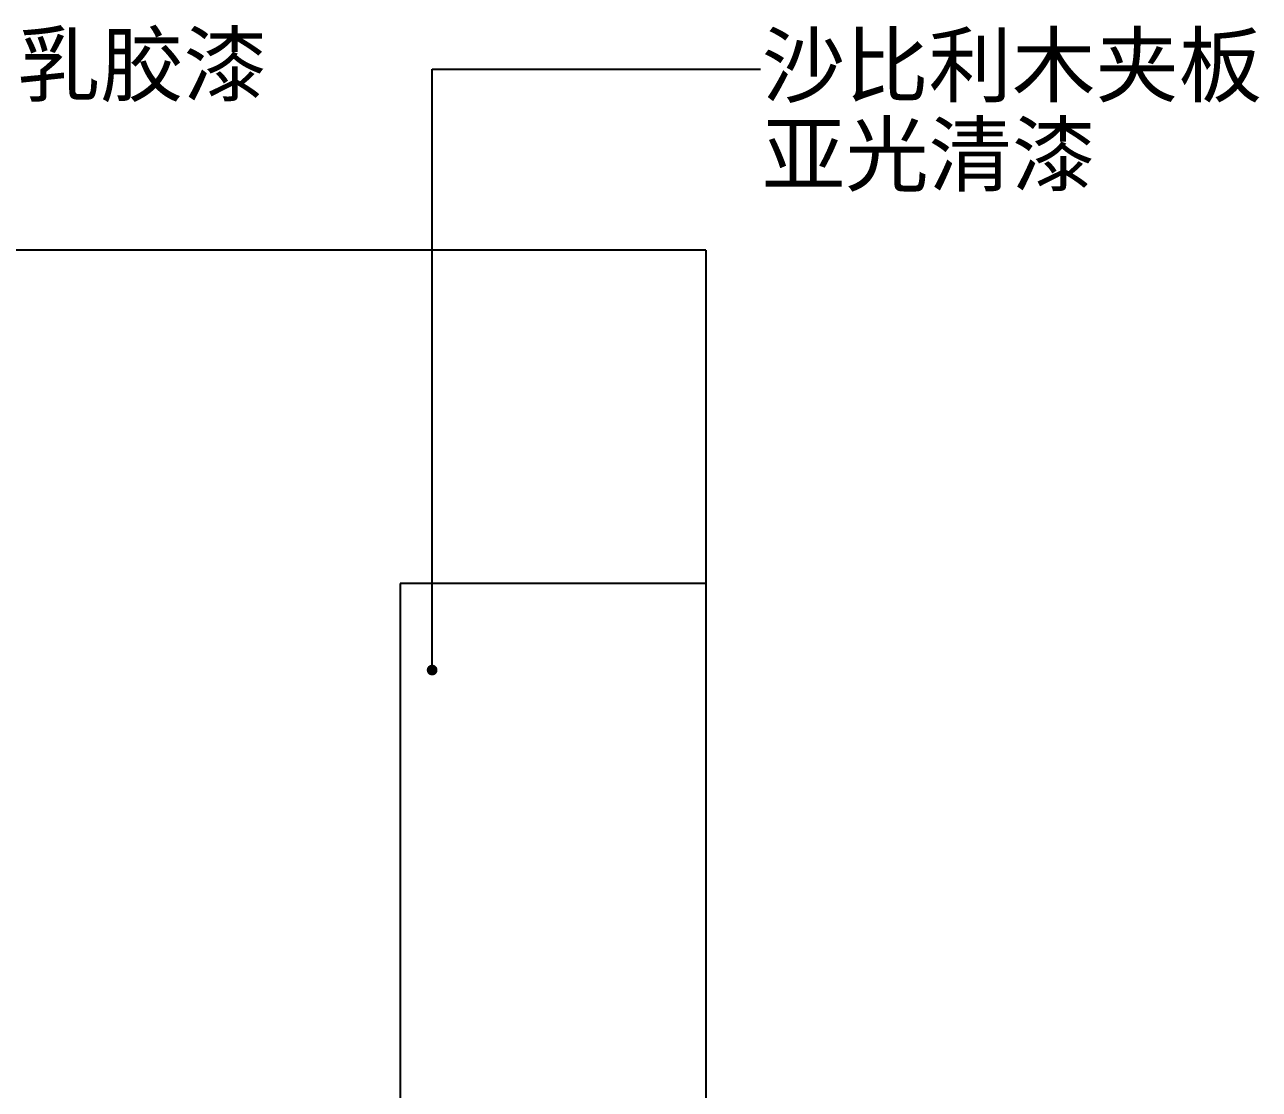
# Model space of a CAD drawing. Extents: x 5198 to 10685, y 9824 to 14137.
# Drawn here: x 8463 to 10685, y 12221 to 14137 of the extents above; entities that cross this region are included whole.
import ezdxf

# ---------------------------------------------------------------- set-up
doc = ezdxf.new("R2010")
doc.units = 0
doc.header["$MEASUREMENT"] = 0
doc.layers.get('0').update_dxf_attribs({"linetype": 'CONTINUOUS'})
doc.layers.add('4', color=4, linetype='CONTINUOUS')
doc.layers.add('TEXT', color=3, linetype='CONTINUOUS')
doc.styles.add('HZ', font='')
doc.styles.get('HZ').set_extended_font_data('仿宋_GB2312')
doc.dimstyles.new('BOOK', dxfattribs={"dimscale": 55, "dimtxt": 2, "dimasz": 0.5, "dimexe": 1, "dimexo": 1, "dimgap": 0.5, "dimtad": 1, "dimdec": 0, "dimzin": 0, "dimdsep": 46, "dimtxsty": 'HZ', "dimblk": 'DOT', "dimsah": 1, "dimcen": 0, "dimclrd": 256, "dimclre": 256, "dimclrt": 256, "dimadec": 0, "dimazin": 0, "dimtfac": 0.5, "dimtdec": 0, "dimtmove": 2, "dimatfit": 3, "dimfxl": 0, "dimtolj": 1, "dimtzin": 0, "dimarcsym": 0})

# ---------------------------------------------------------------- blocks, each defined once
blk = doc.blocks.new('DOT')
at = {"color": 0, "linetype": 'ByBlock'}
blk.add_line((-0.35, 0), (-1, 0), dxfattribs=at)
at = {"color": 0, "linetype": 'ByBlock', "const_width": 0.35}
blk.add_lwpolyline([(-0.175, 0, 1), (0.175, 0, 1)], format="xyb", close=True, dxfattribs=at)

msp = doc.modelspace()

# ---------------------------------------------------------------- linework, layer by layer
at = {"layer": '4'}
for p, q in [((9688.8, 13731.5), (5788.8, 13731.5)), ((9688.8, 13731.5), (9688.8, 11031.5)), ((9138.8, 13131.5), (9138.8, 11031.5)), ((9688.8, 13131.5), (9138.8, 13131.5))]:
    msp.add_line(p, q, dxfattribs=at)

# ---------------------------------------------------------------- texts
at = {"layer": 'TEXT', "style": 'HZ'}
for s, p in [('白色乳胶漆', (8148.9, 14010.3)), ('沙比利木夹板', (9789.9, 14009.2)), ('亚光清漆', (9790.1, 13848.5))]:
    msp.add_text(s, height=110, dxfattribs=at).set_placement(p)

# ---------------------------------------------------------------- leaders
at = {"layer": 'TEXT'}
msp.add_leader([(9196.3, 12975.4), (9196.3, 14057.2), (9787.3, 14057.2)], dimstyle='BOOK', override={"dimldrblk": 'DOT'}, dxfattribs=at)

doc.saveas('drawing.dxf')
